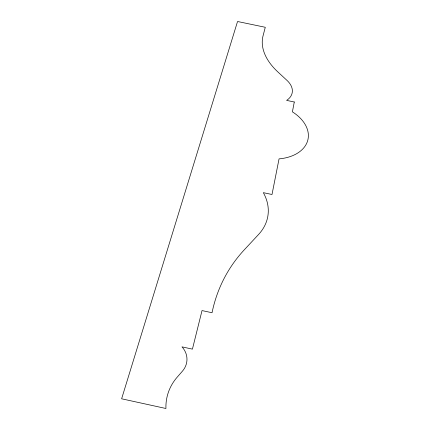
<?xml version="1.0" encoding="UTF-8"?>
<svg xmlns="http://www.w3.org/2000/svg" width="430" height="430" viewBox="0 0 430 430"><rect width="100%" height="100%" fill="white"/><g stroke="black" fill="none" stroke-linecap="round" stroke-linejoin="round"><path stroke-width="0.64" d="M294.287 101.996L292.4 111.843A41.533 27.423 11.5 0 1 307.692 140.594A41.533 27.423 11.5 0 1 279.048 158.88L272.002 194.5L263.327 192.656A60.754 44.564 8.2 0 1 258.543 234.506L244.321 249.782A214.602 166.12 31.8 0 0 212.038 312.739L202.025 310.573L192.42 349.133L181.998 346.865A22.935 19.904 2.4 0 1 182.385 371.214L177.133 377.234A54.443 49.326 15.3 0 0 165.932 408.5L121.62 398.793L237.543 21.5L265.283 27.283L262.945 36.254A75.116 43.5 13.6 0 0 277.936 72.014L287.02 80.426A25.214 15.727 11 0 1 286.622 100.389L294.287 101.996"/></g></svg>
